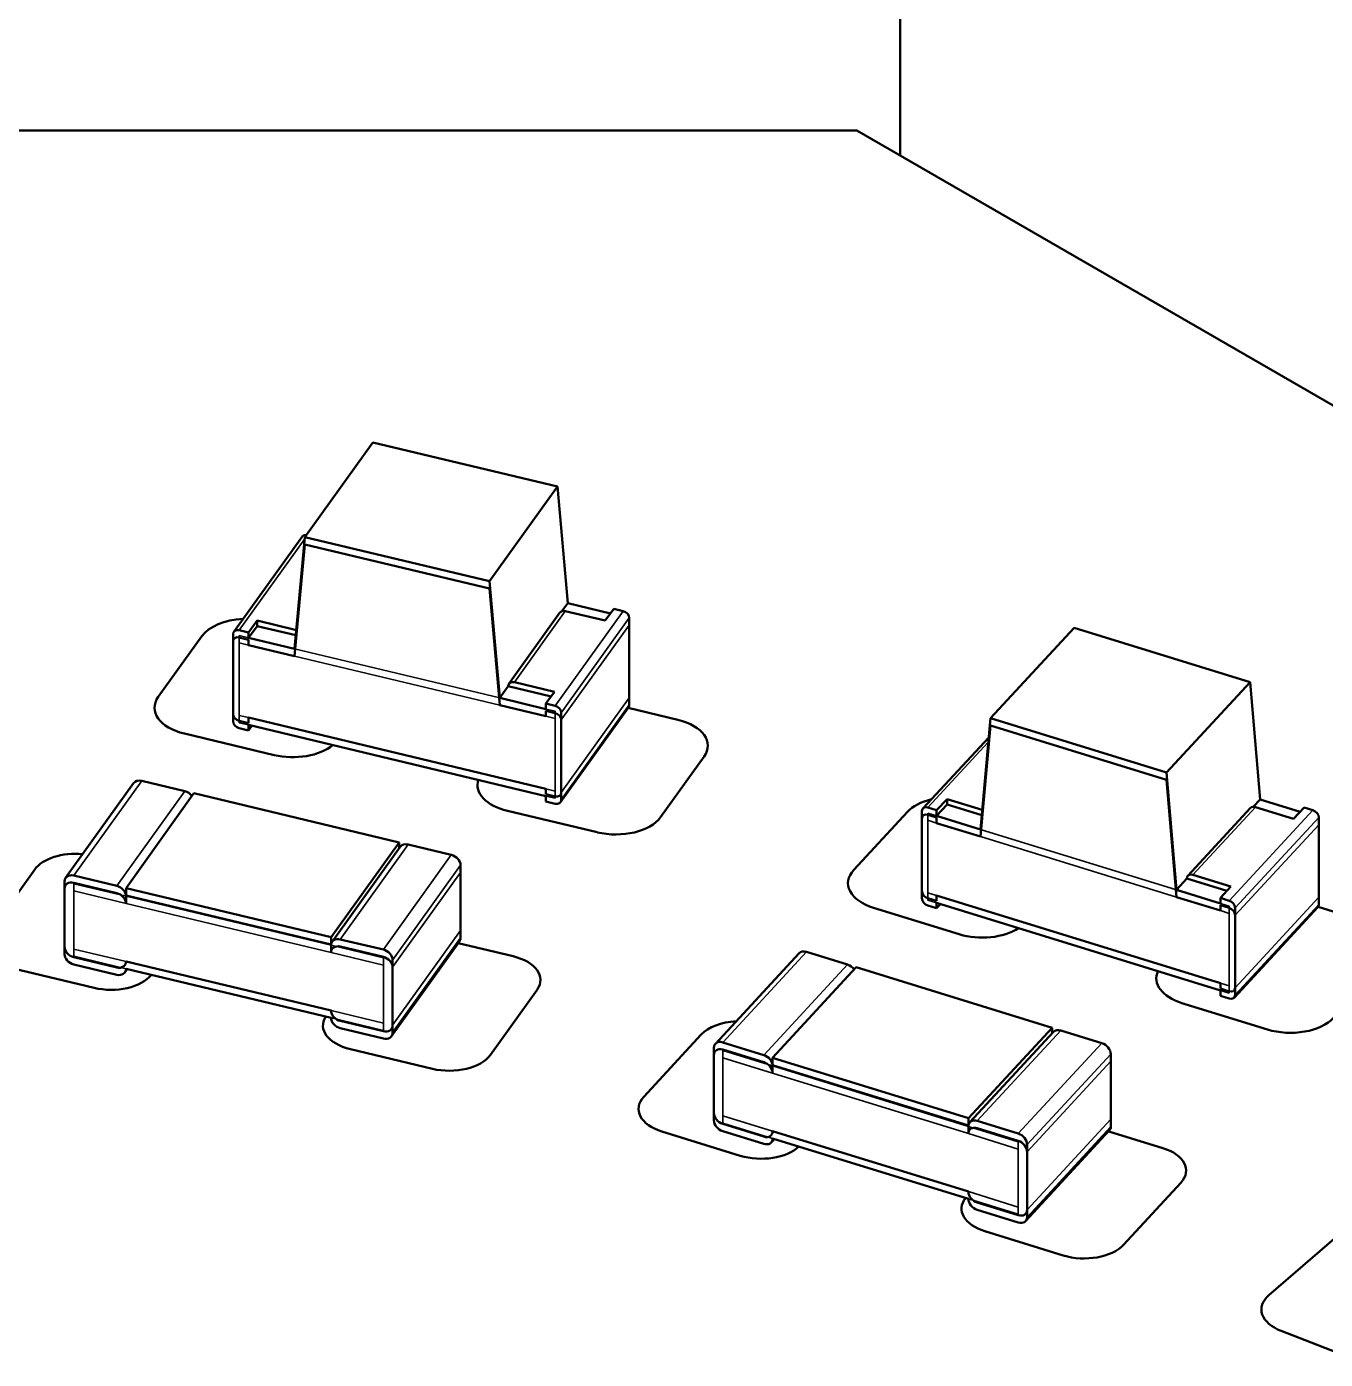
# Model space of a CAD drawing. Header units: inches. Extents: x -24.6 to 49, y -43 to 20.8.
# Drawn here: x 18.048 to 18.739, y 13.736 to 14.445 of the extents above; entities that cross this region are included whole.
import ezdxf

# ---------------------------------------------------------------- set-up
doc = ezdxf.new("R2010")
doc.units = ezdxf.units.IN
doc.header["$MEASUREMENT"] = 0
doc.layers.add('Visible (ANSI)', color=7, linetype='Continuous', lineweight=50)
doc.layers.add('Visible Narrow (ANSI)', color=7, linetype='Continuous', lineweight=35)

msp = doc.modelspace()

# ---------------------------------------------------------------- linework, layer by layer
at = {"layer": 'Visible (ANSI)'}
for p, q in [((18.51275, 14.50924), (18.51275, 14.37674)), ((16.73496, 14.39011), (18.4896, 14.39011)), ((18.4896, 14.39011), (19.41473, 13.85599)), ((18.23215, 14.22417), (18.19599, 14.17377)), ((18.23215, 14.22417), (18.33036, 14.20068)), ((18.33036, 14.20068), (18.2942, 14.15028)), ((18.33036, 14.20068), (18.33582, 14.13862)), ((18.1582, 14.12343), (18.19436, 14.17383)), ((18.19054, 14.11431), (18.19599, 14.17377)), ((18.19054, 14.11046), (18.19599, 14.16991)), ((18.19599, 14.17377), (18.2942, 14.15028)), ((18.19599, 14.16991), (18.2942, 14.14642)), ((18.2942, 14.15028), (18.29966, 14.08822)), ((18.2942, 14.14642), (18.29966, 14.08436)), ((18.33582, 14.13862), (18.33278, 14.13439)), ((18.33457, 14.13443), (18.35585, 14.12934)), ((18.33582, 14.13862), (18.3586, 14.13317)), ((18.35585, 14.12934), (18.36037, 14.13564)), ((18.36037, 14.13564), (18.36528, 14.13447)), ((18.17051, 14.12938), (18.16599, 14.12308)), ((18.17051, 14.12938), (18.17051, 14.12649)), ((18.19146, 14.12437), (18.17051, 14.12938)), ((18.30457, 14.0958), (18.33169, 14.1336)), ((18.36855, 14.08836), (18.36855, 14.13079)), ((18.36855, 14.0845), (18.36855, 14.12693)), ((18.11792, 14.08877), (18.14109, 14.12106)), ((18.1578, 14.07971), (18.1578, 14.12214)), ((18.16108, 14.12425), (18.16599, 14.12308)), ((18.16108, 14.1204), (18.16599, 14.11922)), ((18.16599, 14.12019), (18.17051, 14.12649)), ((18.16599, 14.12019), (18.16599, 14.12308)), ((18.16599, 14.12019), (18.19054, 14.11431)), ((18.17051, 14.12649), (18.1912, 14.12154)), ((18.6053, 14.1256), (18.56076, 14.07749)), ((18.6053, 14.1256), (18.69905, 14.09667)), ((18.1578, 14.07585), (18.1578, 14.11829)), ((18.16599, 14.11633), (18.16599, 14.11922)), ((18.16599, 14.11633), (18.19054, 14.11046)), ((18.30418, 14.09452), (18.29966, 14.08822)), ((18.30418, 14.09452), (18.32696, 14.08907)), ((18.32873, 14.09154), (18.30745, 14.09663)), ((18.32421, 14.08524), (18.32873, 14.09154)), ((18.69905, 14.09667), (18.65451, 14.04856)), ((18.69905, 14.09667), (18.70426, 14.03431)), ((18.29966, 14.08822), (18.32421, 14.08235)), ((18.29966, 14.08436), (18.32421, 14.07849)), ((18.32421, 14.08524), (18.32912, 14.08407)), ((18.32421, 14.08524), (18.32421, 14.08235)), ((18.16599, 14.07775), (18.32421, 14.03992)), ((18.16599, 14.07486), (18.16599, 14.07775)), ((18.32421, 14.08138), (18.32912, 14.08021)), ((18.32421, 14.08138), (18.32421, 14.07849)), ((18.332, 14.03282), (18.36816, 14.08322)), ((18.33239, 14.03796), (18.33239, 14.08039)), ((18.36796, 14.08295), (18.39445, 14.07661)), ((18.55555, 14.01834), (18.56076, 14.07749)), ((18.56076, 14.07749), (18.65451, 14.04856)), ((18.16108, 14.07604), (18.16599, 14.07486)), ((18.16108, 14.07218), (18.16599, 14.071)), ((18.16599, 14.0739), (18.32421, 14.03606)), ((18.16599, 14.071), (18.16599, 14.0739)), ((18.16776, 14.07347), (18.16599, 14.071)), ((18.33239, 14.0341), (18.33239, 14.07653)), ((18.55555, 14.01449), (18.56076, 14.07363)), ((18.56076, 14.07363), (18.65451, 14.0447)), ((18.17965, 14.05786), (18.13191, 14.06928)), ((18.52483, 14.02943), (18.55986, 14.06727)), ((18.40843, 14.05712), (18.38527, 14.02483)), ((18.06866, 13.99252), (18.10482, 14.04292)), ((18.10914, 14.04416), (18.13205, 14.03868)), ((18.65451, 14.04856), (18.65972, 13.9862)), ((18.65451, 14.0447), (18.65972, 13.98234)), ((18.1008, 13.98711), (18.13696, 14.03751)), ((18.13696, 14.03751), (18.24608, 14.01141)), ((18.32421, 14.03992), (18.32421, 14.03702)), ((18.32421, 14.03702), (18.32912, 14.03585)), ((18.32421, 14.03606), (18.32421, 14.03317)), ((18.53768, 14.03448), (18.53212, 14.02847)), ((18.53768, 14.03448), (18.53768, 14.03159)), ((18.55646, 14.02869), (18.53768, 14.03448)), ((18.35151, 14.01676), (18.30377, 14.02818)), ((18.32421, 14.03317), (18.32912, 14.03199)), ((18.48804, 13.99677), (18.51657, 14.02759)), ((18.5243, 13.98555), (18.5243, 14.02799)), ((18.52743, 14.02992), (18.53212, 14.02847)), ((18.53212, 14.02558), (18.53768, 14.03159)), ((18.53212, 14.02558), (18.53212, 14.02847)), ((18.53768, 14.03159), (18.55622, 14.02587)), ((18.66581, 13.99365), (18.69921, 14.02974)), ((18.70426, 14.03431), (18.70061, 14.03037)), ((18.70181, 14.03022), (18.72213, 14.02396)), ((18.70426, 14.03431), (18.72561, 14.02772)), ((18.72213, 14.02396), (18.72769, 14.02997)), ((18.72769, 14.02997), (18.73238, 14.02852)), ((18.5243, 13.9817), (18.5243, 14.02413)), ((18.52743, 14.02606), (18.53212, 14.02461)), ((18.53212, 14.02558), (18.55555, 14.01834)), ((18.53212, 14.02172), (18.53212, 14.02461)), ((18.53212, 14.02172), (18.55555, 14.01449)), ((18.73551, 13.98223), (18.73551, 14.02467)), ((18.73551, 13.97838), (18.73551, 14.02081)), ((18.20992, 13.96101), (18.24608, 14.01141)), ((18.21051, 13.95859), (18.24667, 14.00899)), ((18.24608, 14.00817), (18.24608, 14.01141)), ((18.25099, 14.01024), (18.27391, 14.00476)), ((18.27882, 13.96452), (18.27882, 13.99924)), ((18.02734, 13.96231), (18.0522, 13.99696)), ((18.07298, 13.99376), (18.09589, 13.98828)), ((18.27882, 13.96067), (18.27882, 13.99538)), ((18.66528, 13.99221), (18.65972, 13.9862)), ((18.66528, 13.99221), (18.68664, 13.98562)), ((18.68872, 13.98787), (18.66841, 13.99414)), ((18.06807, 13.95588), (18.06807, 13.99059)), ((18.06807, 13.95202), (18.06807, 13.98674)), ((18.07298, 13.9899), (18.09589, 13.98442)), ((18.1008, 13.98711), (18.20992, 13.96101)), ((18.1008, 13.98277), (18.1008, 13.98711)), ((18.65972, 13.9862), (18.68315, 13.97897)), ((18.68315, 13.98186), (18.68872, 13.98787)), ((18.1008, 13.98325), (18.20992, 13.95715)), ((18.1008, 13.97891), (18.1008, 13.98325)), ((18.52743, 13.9817), (18.53212, 13.98025)), ((18.52743, 13.97784), (18.53212, 13.97639)), ((18.53212, 13.98314), (18.68315, 13.93653)), ((18.53212, 13.98025), (18.53212, 13.98314)), ((18.53212, 13.97929), (18.68315, 13.93268)), ((18.53212, 13.97639), (18.53212, 13.97929)), ((18.5342, 13.97864), (18.53212, 13.97639)), ((18.65972, 13.98234), (18.68315, 13.97511)), ((18.68315, 13.98186), (18.68784, 13.98041)), ((18.68315, 13.98186), (18.68315, 13.97897)), ((18.68315, 13.978), (18.68784, 13.97655)), ((18.68315, 13.978), (18.68315, 13.97511)), ((18.54422, 13.96252), (18.49864, 13.97658)), ((18.69044, 13.92882), (18.73498, 13.97693)), ((18.69097, 13.93412), (18.69097, 13.97655)), ((18.69097, 13.93026), (18.69097, 13.9727)), ((18.7351, 13.97707), (18.76117, 13.96902)), ((18.20992, 13.95667), (18.20992, 13.96101)), ((18.20992, 13.95715), (18.20996, 13.95721)), ((18.20992, 13.95281), (18.20992, 13.95715)), ((18.21483, 13.95984), (18.23775, 13.95436)), ((18.24207, 13.90834), (18.27823, 13.95874)), ((18.27757, 13.95782), (18.30676, 13.95084)), ((18.07298, 13.95036), (18.09589, 13.94488)), ((18.21483, 13.95598), (18.23775, 13.9505)), ((18.4144, 13.90432), (18.45894, 13.95244)), ((18.46284, 13.95316), (18.48472, 13.94641)), ((18.08377, 13.93405), (18.04013, 13.94449)), ((18.07298, 13.94651), (18.09589, 13.94103)), ((18.10021, 13.94227), (18.10148, 13.94403)), ((18.1008, 13.94805), (18.20992, 13.92195)), ((18.1008, 13.94419), (18.20992, 13.9181)), ((18.24266, 13.91412), (18.24266, 13.94884)), ((18.24266, 13.91027), (18.24266, 13.94498)), ((18.44486, 13.89686), (18.4894, 13.94497)), ((18.4894, 13.94497), (18.59357, 13.91282)), ((18.68315, 13.93653), (18.68315, 13.93364)), ((18.31954, 13.93302), (18.29468, 13.89837)), ((18.68315, 13.93364), (18.68784, 13.93219)), ((18.68315, 13.93268), (18.68315, 13.92978)), ((18.68315, 13.92978), (18.68784, 13.92834)), ((18.70827, 13.91189), (18.6627, 13.92596)), ((18.21483, 13.91644), (18.23775, 13.91096)), ((18.21483, 13.91258), (18.23775, 13.9071)), ((18.3763, 13.87609), (18.40693, 13.90916)), ((18.54903, 13.86471), (18.59357, 13.91282)), ((18.54981, 13.86254), (18.59435, 13.91065)), ((18.59357, 13.9098), (18.59357, 13.91282)), ((18.59825, 13.91138), (18.62013, 13.90463)), ((18.26382, 13.89099), (18.22017, 13.90143)), ((18.41361, 13.86744), (18.41361, 13.90216)), ((18.4183, 13.90505), (18.44017, 13.8983)), ((18.4183, 13.9012), (18.44017, 13.89445)), ((18.41361, 13.86359), (18.41361, 13.8983)), ((18.44486, 13.89686), (18.54903, 13.86471)), ((18.44486, 13.89252), (18.44486, 13.89686)), ((18.44486, 13.893), (18.54903, 13.86085)), ((18.44486, 13.88866), (18.44486, 13.893)), ((18.62482, 13.86412), (18.62482, 13.89884)), ((18.62482, 13.86026), (18.62482, 13.89498)), ((18.54903, 13.86037), (18.54903, 13.86471)), ((18.42767, 13.84477), (18.386, 13.85763)), ((18.4183, 13.86166), (18.44017, 13.85491)), ((18.4183, 13.8578), (18.44017, 13.85105)), ((18.44486, 13.8578), (18.54903, 13.82565)), ((18.54903, 13.86085), (18.54906, 13.86089)), ((18.54903, 13.85651), (18.54903, 13.86085)), ((18.55371, 13.86326), (18.57559, 13.85651)), ((18.55371, 13.85941), (18.57559, 13.85266)), ((18.57949, 13.80999), (18.62403, 13.8581)), ((18.62369, 13.85773), (18.65243, 13.84886)), ((18.44407, 13.85178), (18.44581, 13.85365)), ((18.44486, 13.85394), (18.54903, 13.8218)), ((18.58028, 13.81601), (18.58028, 13.85073)), ((18.58028, 13.81215), (18.58028, 13.84687)), ((18.66213, 13.83041), (18.6315, 13.79733)), ((18.55371, 13.81987), (18.57559, 13.81312)), ((18.55371, 13.81601), (18.57559, 13.80926)), ((18.59954, 13.79173), (18.55787, 13.80459)), ((18.70895, 13.77053), (18.74504, 13.80172)), ((18.75475, 13.73646), (18.71546, 13.75161))]:
    msp.add_line(p, q, dxfattribs=at)
for centre, major_axis, ratio, start_param, end_param in [((18.19723, 14.17176), (-0.00288, 0.00207), 0.754344, 5.373842, 6.283185), ((18.33457, 14.13154), (-0.00288, 0.00207), 0.754344, 5.208448, 6.283185), ((18.36528, 14.13157), (-0.00288, 0.00207), 0.754344, 3.637652, 5.208448), ((18.16496, 14.11535), (0.02584, 0), 0.57735, 1.643779, 2.748893), ((18.16108, 14.12136), (-0.00288, 0.00207), 0.754344, 5.208448, 6.779244), ((18.16108, 14.1175), (-0.00288, 0.00207), 0.754344, 5.208448, 6.779244), ((18.30745, 14.09374), (-0.00288, 0.00207), 0.754344, 5.208448, 6.779244), ((18.14179, 14.08306), (-0.02584, 0), 0.57735, 5.890486, 7.461282), ((18.36528, 14.08528), (0.00288, -0.00207), 0.754344, 0, 0.496059), ((18.16108, 14.07893), (0.00288, -0.00207), 0.754344, 3.637652, 5.208448), ((18.32912, 14.08117), (-0.00288, 0.00207), 0.754344, 3.637652, 5.208448), ((18.32912, 14.07732), (-0.00288, 0.00207), 0.754344, 3.637652, 5.208448), ((18.16108, 14.07507), (0.00288, -0.00207), 0.754344, 3.637652, 5.208448), ((18.38456, 14.06283), (0.02584, 0), 0.57735, 5.890486, 7.461282), ((18.18953, 14.07164), (-0.02584, 0), 0.57735, 1.178097, 2.538157), ((18.10914, 14.03982), (-0.00432, 0.0031), 0.754344, 5.208448, 6.283185), ((18.31366, 14.04196), (-0.02584, 0), 0.57735, 6.101221, 7.461282), ((18.13205, 14.03434), (-0.00432, 0.0031), 0.754344, 4.297048, 5.208448), ((18.32912, 14.03874), (0.00288, -0.00207), 0.754344, 5.208448, 6.779244), ((18.32912, 14.03488), (0.00288, -0.00207), 0.754344, 5.208448, 6.779244), ((18.53936, 14.02056), (0.02584, 0), 0.57735, 1.968573, 2.650722), ((18.52743, 14.02702), (-0.0026, 0.00241), 0.720086, 5.300384, 6.87118), ((18.70181, 14.02733), (-0.0026, 0.00241), 0.720086, 5.300384, 6.283185), ((18.73238, 14.02563), (-0.0026, 0.00241), 0.720086, 3.729588, 5.300384), ((18.3614, 14.03054), (-0.02584, 0), 0.57735, 1.178097, 2.748893), ((18.52743, 14.02316), (-0.0026, 0.00241), 0.720086, 5.300384, 6.87118), ((18.07402, 13.99174), (0.02362, 0), 0.57735, 1.411997, 2.748884), ((18.25099, 14.0059), (-0.00432, 0.0031), 0.754344, 5.208448, 6.283185), ((18.27391, 14.00042), (-0.00432, 0.0031), 0.754344, 3.637652, 5.208448), ((18.07298, 13.98942), (-0.00432, 0.0031), 0.754344, 5.208448, 6.779244), ((18.51082, 13.98974), (-0.02584, 0), 0.57735, 5.792311, 7.363116), ((18.66841, 13.99125), (-0.0026, 0.00241), 0.720086, 5.300384, 6.87118), ((18.07298, 13.98556), (-0.00432, 0.0031), 0.754344, 5.208448, 6.779244), ((18.09589, 13.98394), (-0.00432, 0.0031), 0.754344, 3.637652, 5.208448), ((18.52743, 13.98459), (0.0026, -0.00241), 0.720086, 3.729588, 5.300384), ((18.09589, 13.98008), (-0.00432, 0.0031), 0.754344, 3.637652, 5.208448), ((18.52743, 13.98073), (0.0026, -0.00241), 0.720086, 3.729588, 5.300384), ((18.68784, 13.97752), (-0.0026, 0.00241), 0.720086, 3.729588, 5.300384), ((18.73238, 13.97934), (0.0026, -0.00241), 0.720086, 0, 0.587995), ((18.68784, 13.97366), (-0.0026, 0.00241), 0.720086, 3.729588, 5.300384), ((18.55639, 13.97568), (-0.02584, 0), 0.57735, 1.07992, 2.419132), ((18.21483, 13.9555), (-0.00432, 0.0031), 0.754344, 5.208448, 6.779244), ((18.27391, 13.96184), (0.00432, -0.0031), 0.754344, 0, 0.496059), ((18.07298, 13.9547), (0.00432, -0.0031), 0.754344, 3.637652, 5.208448), ((18.07298, 13.95085), (0.00432, -0.0031), 0.754344, 3.637652, 5.208448), ((18.21483, 13.95164), (-0.00432, 0.0031), 0.754344, 5.208448, 6.779244), ((18.23775, 13.95002), (-0.00432, 0.0031), 0.754344, 3.637652, 5.208448), ((18.23775, 13.94616), (-0.00432, 0.0031), 0.754344, 3.637652, 5.208448), ((18.29772, 13.93824), (0.02362, 0), 0.57735, 5.890492, 7.461279), ((18.46284, 13.94882), (-0.0039, 0.00361), 0.720086, 5.300384, 6.283185), ((18.09589, 13.94922), (0.00432, -0.0031), 0.754344, 5.208448, 6.779244), ((18.09589, 13.94537), (0.00432, -0.0031), 0.754344, 5.208448, 6.779244), ((18.48472, 13.94207), (-0.0039, 0.00361), 0.720086, 4.431343, 5.300384), ((18.67488, 13.93911), (-0.02584, 0), 0.57735, 6.023895, 7.363116), ((18.09281, 13.94665), (-0.02362, 0), 0.57735, 1.17811, 2.711827), ((18.68784, 13.93509), (0.0026, -0.00241), 0.720086, 5.300384, 6.87118), ((18.68784, 13.93123), (0.0026, -0.00241), 0.720086, 5.300384, 6.87118), ((18.21483, 13.92078), (0.00432, -0.0031), 0.754344, 3.637652, 5.208448), ((18.22921, 13.91403), (-0.02362, 0), 0.57735, 5.927548, 7.461279), ((18.21483, 13.91692), (0.00432, -0.0031), 0.754344, 3.637652, 5.208448), ((18.23775, 13.9153), (0.00432, -0.0031), 0.754344, 5.208448, 6.779244), ((18.42776, 13.90273), (0.02362, 0), 0.57735, 1.666753, 2.650715), ((18.72045, 13.92505), (-0.02584, 0), 0.57735, 1.07992, 2.650722), ((18.23775, 13.91144), (0.00432, -0.0031), 0.754344, 5.208448, 6.779244), ((18.59825, 13.90704), (-0.0039, 0.00361), 0.720086, 5.300384, 6.283185), ((18.4183, 13.90071), (-0.0039, 0.00361), 0.720086, 5.300384, 6.87118), ((18.4183, 13.89686), (-0.0039, 0.00361), 0.720086, 5.300384, 6.87118), ((18.62013, 13.90029), (-0.0039, 0.00361), 0.720086, 3.729588, 5.300384), ((18.27286, 13.90359), (-0.02362, 0), 0.57735, 1.17811, 2.748884), ((18.44017, 13.89396), (-0.0039, 0.00361), 0.720086, 3.729588, 5.300384), ((18.44017, 13.89011), (-0.0039, 0.00361), 0.720086, 3.729588, 5.300384), ((18.39714, 13.86966), (-0.02362, 0), 0.57735, 5.792319, 7.363094), ((18.4183, 13.866), (0.0039, -0.00361), 0.720086, 3.729588, 5.300384), ((18.4183, 13.86214), (0.0039, -0.00361), 0.720086, 3.729588, 5.300384), ((18.44017, 13.85925), (0.0039, -0.00361), 0.720086, 5.300384, 6.87118), ((18.55371, 13.85892), (-0.0039, 0.00361), 0.720086, 5.300384, 6.87118), ((18.55371, 13.85507), (-0.0039, 0.00361), 0.720086, 5.300384, 6.87118), ((18.62013, 13.86171), (0.0039, -0.00361), 0.720086, 0, 0.587995), ((18.44017, 13.85539), (0.0039, -0.00361), 0.720086, 5.300384, 6.87118), ((18.57559, 13.85217), (-0.0039, 0.00361), 0.720086, 3.729588, 5.300384), ((18.57559, 13.84832), (-0.0039, 0.00361), 0.720086, 3.729588, 5.300384), ((18.4388, 13.8568), (-0.02362, 0), 0.57735, 1.079927, 2.586924), ((18.64129, 13.83684), (0.02362, 0), 0.57735, 5.792319, 7.363094), ((18.56901, 13.81662), (-0.02362, 0), 0.57735, 5.856113, 7.363094), ((18.55371, 13.82421), (0.0039, -0.00361), 0.720086, 3.729588, 5.300384), ((18.55371, 13.82035), (0.0039, -0.00361), 0.720086, 3.729588, 5.300384), ((18.57559, 13.81746), (0.0039, -0.00361), 0.720086, 5.300384, 6.87118), ((18.57559, 13.8136), (0.0039, -0.00361), 0.720086, 5.300384, 6.87118), ((18.61067, 13.80376), (-0.02362, 0), 0.57735, 1.079927, 2.650715), ((18.72859, 13.76295), (-0.02362, 0), 0.57735, 5.694135, 7.264934)]:
    msp.add_ellipse(centre, major_axis=major_axis, ratio=ratio, start_param=start_param, end_param=end_param, dxfattribs=at)
at = {"layer": 'Visible Narrow (ANSI)'}
for p, q in [((18.16108, 14.12425), (18.1959, 14.1728)), ((18.30745, 14.09663), (18.33457, 14.13443)), ((18.32912, 14.08407), (18.36528, 14.13447)), ((18.33239, 14.08039), (18.36855, 14.13079)), ((18.33239, 14.07653), (18.36855, 14.12693)), ((18.16108, 14.12136), (18.16599, 14.12019)), ((18.16108, 14.07893), (18.16108, 14.12136)), ((18.16108, 14.1175), (18.16599, 14.11633)), ((18.16108, 14.07507), (18.16108, 14.1175)), ((18.29966, 14.08822), (18.19054, 14.11431)), ((18.29966, 14.08436), (18.19054, 14.11046)), ((18.33239, 14.03796), (18.36855, 14.08836)), ((18.33239, 14.0341), (18.36855, 14.0845)), ((18.16108, 14.07893), (18.16599, 14.07775)), ((18.32421, 14.08235), (18.32912, 14.08117)), ((18.32421, 14.07849), (18.32912, 14.07732)), ((18.32912, 14.03874), (18.32912, 14.08117)), ((18.32912, 14.03488), (18.32912, 14.07732)), ((18.16108, 14.07507), (18.16599, 14.0739)), ((18.52743, 14.02992), (18.55963, 14.0647)), ((18.07298, 13.99376), (18.10914, 14.04416)), ((18.09589, 13.98828), (18.13205, 14.03868)), ((18.32421, 14.03992), (18.32912, 14.03874)), ((18.32421, 14.03606), (18.32912, 14.03488)), ((18.66841, 13.99414), (18.70181, 14.03022)), ((18.68784, 13.98041), (18.73238, 14.02852)), ((18.52743, 14.02702), (18.53212, 14.02558)), ((18.52743, 13.98459), (18.52743, 14.02702)), ((18.52743, 14.02316), (18.53212, 14.02172)), ((18.52743, 13.98073), (18.52743, 14.02316)), ((18.69097, 13.97655), (18.73551, 14.02467)), ((18.69097, 13.9727), (18.73551, 14.02081)), ((18.65972, 13.9862), (18.55555, 14.01834)), ((18.65972, 13.98234), (18.55555, 14.01449)), ((18.21483, 13.95984), (18.25099, 14.01024)), ((18.23775, 13.95436), (18.27391, 14.00476)), ((18.24266, 13.94884), (18.27882, 13.99924)), ((18.24266, 13.94498), (18.27882, 13.99538)), ((18.07298, 13.9547), (18.07298, 13.98942)), ((18.07298, 13.98942), (18.1008, 13.98277)), ((18.07298, 13.95085), (18.07298, 13.98556)), ((18.07298, 13.98556), (18.1008, 13.97891)), ((18.1008, 13.98277), (18.20992, 13.95667)), ((18.1008, 13.97891), (18.20992, 13.95281)), ((18.52743, 13.98459), (18.53212, 13.98314)), ((18.52743, 13.98073), (18.53212, 13.97929)), ((18.68315, 13.97897), (18.68784, 13.97752)), ((18.69097, 13.93412), (18.73551, 13.98223)), ((18.69097, 13.93026), (18.73551, 13.97838)), ((18.68315, 13.97511), (18.68784, 13.97366)), ((18.68784, 13.93509), (18.68784, 13.97752)), ((18.68784, 13.93123), (18.68784, 13.97366)), ((18.24266, 13.91412), (18.27882, 13.96452)), ((18.20992, 13.95667), (18.23775, 13.95002)), ((18.24266, 13.91027), (18.27882, 13.96067)), ((18.07298, 13.9547), (18.1008, 13.94805)), ((18.07298, 13.95085), (18.1008, 13.94419)), ((18.20992, 13.95281), (18.23775, 13.94616)), ((18.23775, 13.9153), (18.23775, 13.95002)), ((18.4183, 13.90505), (18.46284, 13.95316)), ((18.23775, 13.91144), (18.23775, 13.94616)), ((18.44017, 13.8983), (18.48472, 13.94641)), ((18.68315, 13.93653), (18.68784, 13.93509)), ((18.68315, 13.93268), (18.68784, 13.93123)), ((18.20992, 13.92195), (18.23775, 13.9153)), ((18.20992, 13.9181), (18.23775, 13.91144)), ((18.55371, 13.86326), (18.59825, 13.91138)), ((18.4183, 13.866), (18.4183, 13.90071)), ((18.4183, 13.90071), (18.44486, 13.89252)), ((18.57559, 13.85651), (18.62013, 13.90463)), ((18.4183, 13.86214), (18.4183, 13.89686)), ((18.4183, 13.89686), (18.44486, 13.88866)), ((18.58028, 13.85073), (18.62482, 13.89884)), ((18.58028, 13.84687), (18.62482, 13.89498)), ((18.44486, 13.89252), (18.54903, 13.86037)), ((18.44486, 13.88866), (18.54903, 13.85651)), ((18.4183, 13.866), (18.44486, 13.8578)), ((18.4183, 13.86214), (18.44486, 13.85394)), ((18.54903, 13.86037), (18.57559, 13.85217)), ((18.58028, 13.81601), (18.62482, 13.86412)), ((18.58028, 13.81215), (18.62482, 13.86026)), ((18.54903, 13.85651), (18.57559, 13.84832)), ((18.57559, 13.81746), (18.57559, 13.85217)), ((18.57559, 13.8136), (18.57559, 13.84832)), ((18.54903, 13.82565), (18.57559, 13.81746)), ((18.54903, 13.8218), (18.57559, 13.8136))]:
    msp.add_line(p, q, dxfattribs=at)

doc.saveas('drawing.dxf')
